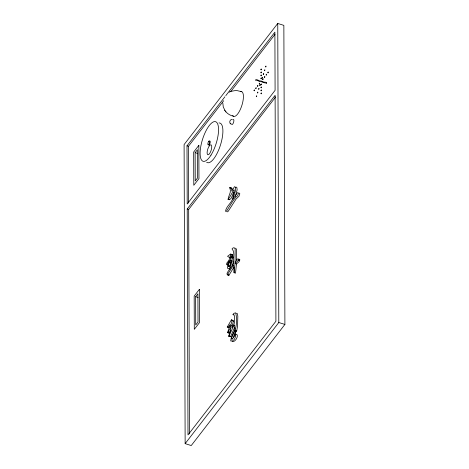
<?xml version="1.0" encoding="UTF-8"?>
<svg xmlns="http://www.w3.org/2000/svg" width="469" height="469" viewBox="0 0 469 469"><rect width="100%" height="100%" fill="white"/><g stroke="black" fill="none" stroke-linecap="round" stroke-linejoin="round"><path stroke-width="0.7" d="M222.798 102.893L223.279 106.973L225.009 110.62M236.54 260.008L236.605 249.414L235.631 248.154M230.766 262.511L229.71 262.03L230.285 260.946L231.276 260.359L231.522 263.168L229.769 269.276L233.679 263.291C232.7 258.724 235.497 252.562 232.014 248.904L233.052 247.96L234.178 247.696L235.151 248.957L235.045 262.892L236.992 259.24L238.24 258.794C238.868 260.975 236.276 262.183 235.051 263.478L234.054 272.7L235.502 273.157L236.499 263.936C237.724 262.64 240.316 261.432 239.688 259.257L238.838 259.304M230.713 330.129L229.271 332.984L227.612 332.691L230.08 324.548L228.426 326.934L227.242 327.057L231.387 319.846L231.874 320.075L231.879 321.57L230.191 326.887L231.938 325.035L232.12 327.579L234.6 322.678L234.535 316.382L234.301 315.473L232.999 314.441L233.955 313.321L235.608 312.817C237.132 317.501 236.675 326.688 234.946 330.282C234.688 332.087 230.25 338.114 232.014 338.858A6.126 2.099 -72.5 0 0 234.049 336.508L235.749 334.11C240.011 334.268 234.963 343.226 232.143 341.409M231.387 319.846L233.328 320.532L233.462 321.113L232.419 325.005M234.529 327.579L230.584 336.66L228.89 336.343L228.808 335.945L230.648 329.842L230.983 327.063L227.612 332.691M229.792 262.206L230.496 262.241L230.39 264.751L229.658 266.158L228.714 266.673L228.239 265.946L228.526 264.627L231.487 257.411L231.498 256.414L230.789 256.695L228.596 260.764L226.662 263.285L226.932 264.727L228.385 265.184M231.352 261.233L233.052 257.247L231.498 256.414M232.624 265.348L233.087 262.218L232.73 260.817L232.302 260.846M229.429 257.815L230.912 254.972L230.795 253.858L227.565 256.314L230.396 258.12M231.786 256.637L232.554 254.679L231.815 254.485M235.368 196.476L237.156 189.793L236.827 187.459L236.394 187.131L235.743 187.383M230.848 262.523L229.693 266.404L228.239 265.946M227.242 327.057L228.696 327.514L228.825 327.169M233.316 337.786L236.399 330.739L235.426 330.434M235.08 330.545L236.704 330.932L237.56 326.154L237.83 316.253L237.396 313.644L236.364 313.222M233.884 335.528L234.394 334.291M234.67 333.688L236.054 330.651M228.89 336.343L233.075 327.122L234.658 324.818L234.875 329.584L231.158 338.155L230.689 340.951C233.978 342.188 236.1 336.502 235.749 334.11M226.932 264.727L229.47 260.447L227.371 267.512L227.946 268.719L228.643 268.76L229.663 267.723C230.144 270.531 225.835 272.366 227.272 274.863L229.019 275.162L233.931 267.178M234.131 192.102C231.979 194.031 231.932 200.984 228.057 199.319C228.462 195.385 231.944 191.903 229.658 187.758L229.874 187.448L231.328 187.905L232.73 189.271M227.272 274.863L233.668 264.879L234.054 272.7M231.111 188.216L231.328 187.905M277.754 23.45L184.1 144.563L185.144 443.627L191.246 445.55L284.9 324.437L283.856 25.373L277.754 23.45L278.797 322.514L185.144 443.627M225.812 95.629L274.893 32.162L275.092 90.335L187.201 203.997L186.996 145.824L224.921 96.778M188.649 203.001L188.45 146.281L223.695 100.7M230.836 91.467L275.004 34.348M195.127 152.665L197.408 149.717L197.508 177.986L195.227 180.934L195.127 152.665L197.619 153.451M187.219 208.981L275.11 95.318L275.901 321.253L188.005 434.915L187.219 208.981L188.673 209.438L275.672 96.931M195.632 296.713L197.912 293.764L198.012 322.033L195.725 324.982L195.632 296.713L198.123 297.498M232.243 257.153L232.952 256.877M229.206 92.188L230.555 91.496M231.059 91.314L236.224 90.417L241.805 91.707M238.885 193.128L239.682 193.269L239.782 193.896L238.997 196.194L236.007 199.132L228.321 211.109L227.717 211.765L226.967 211.777M232.952 325.58L233.392 325.492M232.126 119.331C230.22 119.402 229.06 121.84 230.203 123.359M228.057 199.319C230.889 196.863 236.693 181.433 233.111 196.071C233.099 202.374 226.164 205.692 225.519 211.32L226.269 211.302L226.867 210.651L232.817 201.119L235.807 197.197L237.549 195.737L238.281 193.99L238.229 192.812L237.431 192.671L232.882 199.284L235.491 190.66L235.614 187.899L234.94 186.674L234.295 186.926L231.926 191.182L231.281 188.808L229.874 187.448M230.203 257.663L230.736 257.786M233.521 116.277C229.945 115.438 226.627 113.369 224.692 110.192M208.746 141.31L209.326 141.491M208.775 144.423L209.356 144.604M186.996 145.824L188.45 146.281M231.1 254.221L232.554 254.679M230.912 254.972L232.366 255.429M231.598 256.789L233.052 257.247M238.375 259.293L239.829 259.75M231.487 257.411L232.941 257.868M238.176 260.248L239.63 260.705M235.051 263.478L236.499 263.936M229.71 262.03L231.164 262.488M227.26 264.592L228.227 264.897M227.565 274.699L229.019 275.162M278.797 322.514L284.9 324.437M232.999 314.441L233.967 314.746M232.008 320.655L233.462 321.113M235.25 330.475L236.704 330.932M227.547 332.498L229.065 333.148M228.808 335.945L229.775 336.25M229.13 336.197L230.584 336.66M231.416 338.876L232.384 339.181M228.696 327.514L229.142 327.667M230.947 124.097L230.138 123.277M225.595 111.417L225.941 111.886M228.491 274.992L228.725 275.326M230.261 336.402L230.343 336.801M229.447 199.442L229.511 199.776M188.673 209.438L189.453 433.913M219.005 122.954A20.759 7.117 -72.5 0 1 220.494 144.939A20.759 7.117 -72.5 0 1 206.665 162.251M209.385 141.415A2.04 0.698 -72.5 0 1 210.247 141.861A2.04 0.698 -72.5 0 1 209.409 144.534L209.297 144.681A2.04 0.698 -72.5 0 1 208.5 144.728M240.673 91.584A12.985 4.45 -72.5 0 1 243.429 96.438L243.393 97.74A12.985 4.45 -72.5 0 1 238.827 112.302A12.985 4.45 -72.5 0 1 232.653 115.38M232.935 119.806A2.597 0.891 -72.5 0 1 233.884 120.521L233.879 120.785A2.597 0.891 -72.5 0 1 232.823 123.916A2.597 0.891 -72.5 0 1 231.622 123.992M254.016 90.581C254.544 91.795 254.696 88.301 254.016 90.581M255.81 80.123C256.338 81.325 256.496 77.877 255.81 80.123M255.746 88.348C256.267 89.55 256.426 86.103 255.746 88.348M257.094 80.504C257.622 81.712 257.774 78.223 257.094 80.504M256.279 96.497C256.807 97.71 256.965 94.216 256.279 96.497M257.475 86.114C258.003 87.322 258.155 83.828 257.475 86.114M257.446 92.786C257.973 93.988 258.114 90.54 257.446 92.786M258.372 80.885C258.894 82.081 259.058 78.634 258.372 80.885M258.607 89.069C259.134 90.271 259.275 86.829 258.607 89.069M259.205 83.875C259.726 85.082 259.885 81.594 259.205 83.875M259.65 81.26C260.178 82.468 260.336 78.98 259.65 81.26M259.767 85.352C260.295 86.554 260.453 83.107 259.767 85.352M260.887 69.676C261.415 70.883 261.573 67.395 260.887 69.676M260.899 72.666C261.426 73.879 261.585 70.385 260.899 72.666M260.911 75.661C261.438 76.869 261.591 73.375 260.911 75.661M260.922 78.651C261.45 79.859 261.602 76.365 260.922 78.651M260.934 81.641C261.456 82.849 261.614 79.355 260.934 81.641M260.94 84.631C261.468 85.827 261.626 82.386 260.94 84.631M260.952 87.621C261.479 88.829 261.632 85.34 260.952 87.621M260.963 90.611C261.491 91.818 261.643 88.33 260.963 90.611M260.975 93.601C261.503 94.802 261.643 91.361 260.975 93.601M262.095 77.924C262.622 79.132 262.775 75.644 262.095 77.924M262.212 82.016C262.74 83.218 262.88 79.777 262.212 82.016M262.663 79.402C263.185 80.615 263.344 77.121 262.663 79.402M263.256 74.208C263.783 75.421 263.941 71.927 263.256 74.208M263.49 82.397C264.018 83.605 264.17 80.111 263.49 82.397M264.422 70.497C264.944 71.704 265.102 68.21 264.422 70.497M264.387 77.168C264.915 78.37 265.073 74.923 264.387 77.168M265.583 66.78C266.111 67.982 266.251 64.54 265.583 66.78M264.774 82.773C265.296 83.986 265.454 80.492 264.774 82.773M266.116 74.934C266.644 76.142 266.802 72.648 266.116 74.934M266.052 83.154C266.58 84.361 266.732 80.873 266.052 83.154M267.846 72.695C268.374 73.903 268.532 70.414 267.846 72.695M209.42 145.795L209.133 146.199A5.188 1.776 -72.5 0 0 207.122 152.765A5.188 1.776 -72.5 0 0 209.151 154.125L209.438 153.785A5.188 1.776 -72.5 0 0 211.736 146.815A5.188 1.776 -72.5 0 0 209.42 145.795M208.805 141.233L208.693 141.38A2.04 0.698 -72.5 0 0 207.855 144.047A2.04 0.698 -72.5 0 0 208.717 144.499L208.828 144.346A2.04 0.698 -72.5 0 0 209.666 141.679A2.04 0.698 -72.5 0 0 208.805 141.233M198.844 145.361L193.679 152.038L193.791 185.29L198.956 178.613L198.844 145.361M199.343 289.408L194.178 296.086L194.295 329.338L199.46 322.66L199.343 289.408M210.991 155.116A20.759 7.117 -72.5 0 0 216.356 122.098A20.759 7.117 -72.5 0 0 200.644 147.248A20.759 7.117 -72.5 0 0 210.991 155.116"/></g></svg>
